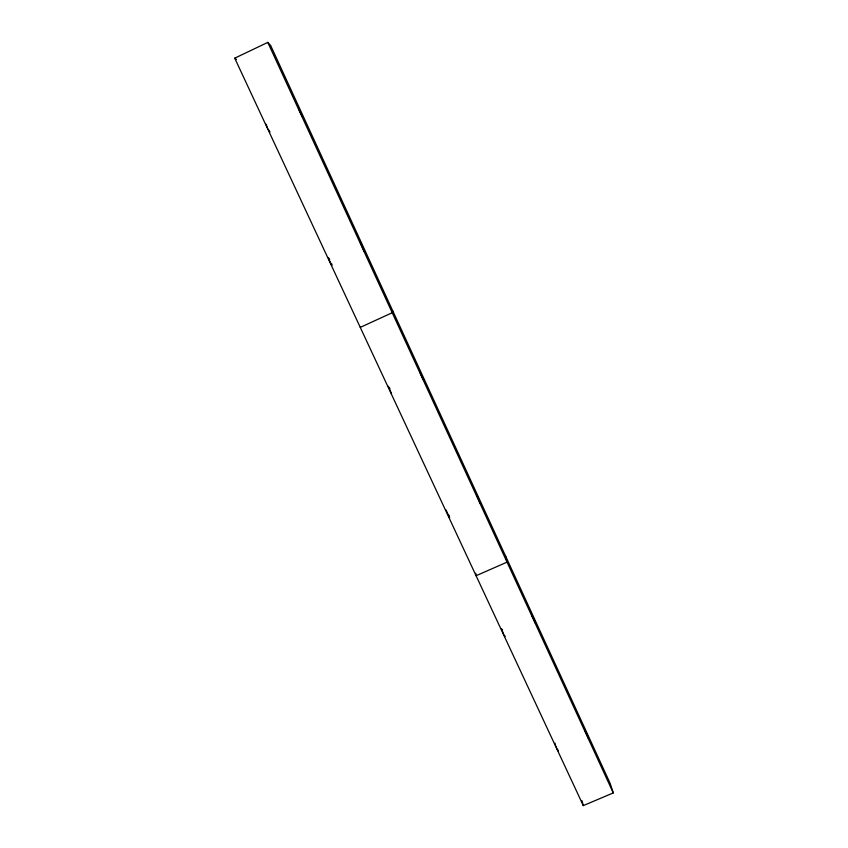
<?xml version="1.0" encoding="UTF-8"?>
<svg xmlns="http://www.w3.org/2000/svg" width="848" height="848" viewBox="0 0 848 848"><rect width="100%" height="100%" fill="white"/><g stroke="black" fill="none" stroke-linecap="round" stroke-linejoin="round"><path stroke-width="1.27" d="M392.741 310.856L392.232 312.742L360.262 327.37M234.726 58.183L267.788 42.4L270.607 45.4L610.136 783.319L613.274 792.922L583.286 805.6L234.726 58.183L236.433 59.54M501.465 628.601L503.945 634.951M328.547 257.707L328.483 258.269M555.037 743.113L555.037 743.919M331.875 265.541L328.727 258.979M557.761 750.289L558.217 750.936L558.037 749.918M504.337 635.703L504.973 636.551L504.825 635.799M391.511 393.61L388.373 386.253M329.194 258.704L329.649 259.541M502.111 629.46L502.504 630.212M389.412 387.716L389.879 388.628M267.957 128.885L270.014 131.938M556.988 748.731L557.412 749.6M267.788 42.4L613.274 792.922M267.406 127.741L265.922 124.084M556.087 746.685L556.542 747.735M448.656 514.8L449.037 515.764M331.6 263.717L331.96 264.618M555.313 744.703L555.663 745.657M449.345 516.602L449.599 517.81L446.027 509.902M581.961 800.703L583.286 805.6M505.578 556.087L507.04 562.139L476.088 575.728L475.717 573.227M480.657 503.903L477.085 495.995L480.657 503.903M588.342 738.025L584.887 730.086L588.342 738.025M302.63 116.95L298.549 108.237L302.63 116.95M423.65 380.052L419.93 371.965L423.65 380.052M535.523 623.259L531.993 615.298L535.523 623.259M364.343 251.199L360.464 242.772L364.343 251.199"/></g></svg>
